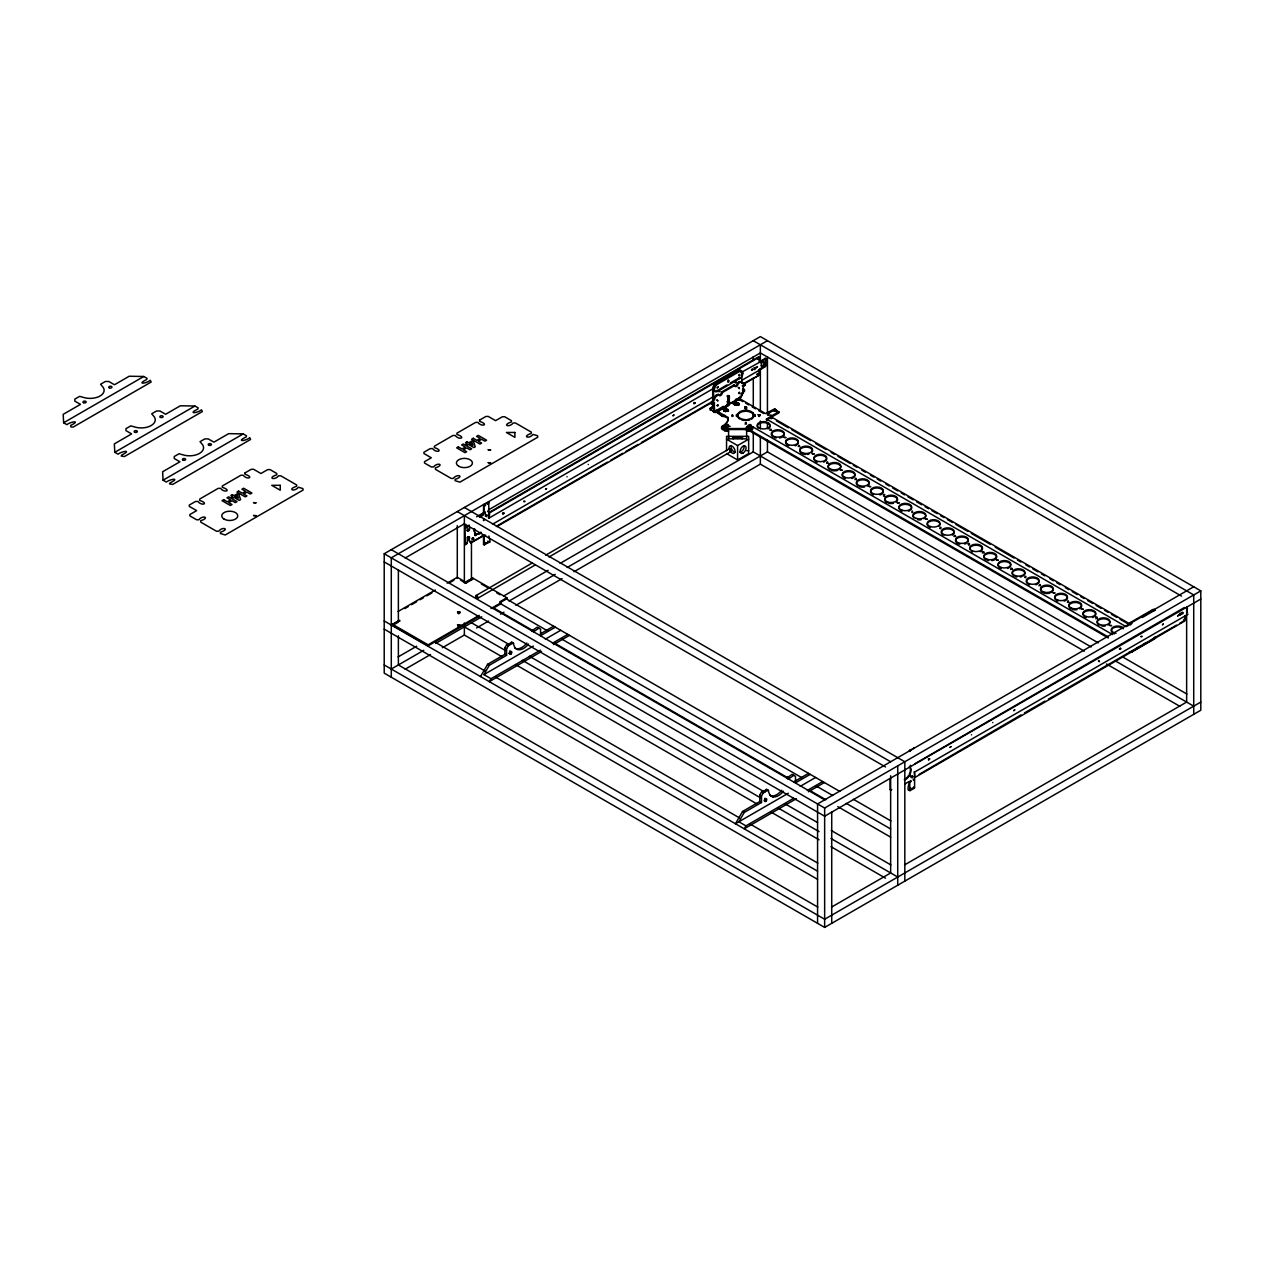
<?xml version="1.0" encoding="UTF-8"?>
<svg xmlns="http://www.w3.org/2000/svg" width="1264" height="1264" viewBox="0 0 1264 1264"><rect width="100%" height="100%" fill="white"/><g stroke="black" fill="none" stroke-linecap="round" stroke-linejoin="round"><path stroke-width="1.5" d="M745.033 410.358L743.643 410.468A8.011 4.629 0 0 0 737.986 413.739L736.264 414.955L737.986 416.14A8.011 4.629 0 0 0 743.643 419.411L746.487 420.027M755.24 415.84L753.455 414.718A8.011 4.629 0 0 0 747.798 411.448L745.065 410.768M736.359 415.73L737.986 414.718A8.011 4.629 0 0 1 743.643 411.448L745.033 411.353L745.57 409.489L747.798 410.468A8.011 4.629 0 0 1 753.455 413.739L753.628 416.362L755.24 416.046M741.857 372.975L741.826 372.011A4.345 2.512 -60 0 0 738.808 370.921L737.955 370.32L715.74 383.15A4.835 2.797 -60 0 0 712.691 388.838L712.691 407.008L710.415 408.319L713.544 407.498L712.122 406.692M746.408 427.248C755.461 429.491 750.216 419.379 746.408 428.227M471.014 541.545L471.014 542.872C470.808 541.624 467.775 541.719 469.639 537.753A1.643 0.948 -60 0 0 468.47 537.089A1.643 0.948 -60 0 0 467.317 539.096L467.206 543.251L465.263 544.658L464.947 527.91L466.795 526.061L467.317 530.264A1.643 0.948 -60 0 0 468.47 530.943A1.643 0.948 -60 0 0 469.639 528.921L469.07 525.002M488.315 517.813L489.121 518.003L489.816 512.046L758.653 356.827L759.222 362.057L765.494 358.075L765.621 365.407L758.653 369.91L759.222 375.139L744.48 383.656M742.126 371.932L766.237 358.613L765.684 366.481L742.126 380.116M744.133 384.92L744.97 385.409L742.426 385.899L743.279 385.725L742.679 393.278A4.345 2.512 -60 0 1 739.645 397.955L717.446 410.784A4.345 2.512 -60 0 1 714.413 409.599L714.381 402.41L712.122 404.369L710.842 403.469L713.639 399.061L713.56 388.933A4.835 2.797 -60 0 1 716.593 383.64M744.559 389.596L743.279 388.696L744.559 390.908L741.826 394.589A4.345 2.512 -60 0 1 738.808 399.266L731.951 403.232M479.261 516.818L482.09 515.175A2.007 1.153 -60 0 0 483.496 512.726L483.591 504.699L488.757 502.329L488.884 518.145L713.07 388.712M479.83 517.15L482.658 515.507A2.007 1.153 -60 0 0 484.065 513.058L483.733 504.494M484.76 513.374C487.051 511.604 483.259 515.143 484.76 512.204M484.191 535.509L484.981 535.257M485.66 535.32L484.76 535.683M488.884 536.015C492.312 548.655 486.703 538.132 488.046 541.987M727.78 381.807C730.56 377.81 727.464 384.999 728.364 380.843M727.922 396.88C731.777 390.655 726.721 413.786 727.922 396.88L727.084 396.39M727.385 395.585C729.597 394.005 729.407 401.352 727.385 402.063M739.092 387.495C739.819 389.912 739.171 387.795 738.144 387.416M755.809 367.287L754.387 369.625L755.698 367.698M910.744 750.547L909.211 750.863L914.03 748.083M909.669 750.073L909.922 751.432M910.554 765.273L909.811 766.821A7.616 4.392 -60 0 1 909.827 774.721L909.132 776.001A7.616 4.392 -60 0 1 904.408 779.935M909.021 781.721A2.007 1.153 -60 0 1 909.211 782.416C904.819 798.753 914.33 784.533 914.599 787.614L914.599 772.099L1188.049 614.225M914.472 788.072L913.572 788.072L914.204 786.982M1179.723 623.294L1184.368 620.608L1184.937 616.026L1184.937 620.924L915.531 777.123L914.409 776.459M1010.647 569.479C1014.439 567.741 1008.53 567.773 1012.369 569.337M769.855 430.345C773.947 428.765 767.517 428.765 771.609 430.345M799.907 446.824C796.083 445.165 802.008 445.07 798.2 446.555M1040.667 585.817C1037.049 584.11 1042.547 584 1038.961 585.817M982.286 552.968L984.024 552.874M717.541 400.119C718.189 402.268 717.952 400.072 716.498 400.024M728.364 380.938L728.238 379.832M910.696 781.041L910.696 781.942L910.744 780.552M1141.297 636.835L1142.182 636.329L1140.728 636.503M1183.452 620.071L1183.594 620.15M466.637 542.92L466.463 544.168M488.757 542.288L487.857 542.303L488.789 542.209M953.972 536.568C958.033 535.13 951.539 535.02 955.71 536.568M472.072 538.559L472.704 537.769M484.886 542.92L484.76 542.193M566.967 476.733L567.125 476.828M751.48 369.657L752.412 369.12L751.559 370.368M971.431 734.779L971.589 734.874M1098.89 661.198C1100.691 661.957 1097.61 661.641 1098.827 660.424M1179.533 613.719C1178.475 617.29 1182.835 612.408 1179.912 613.245M483.369 520.626L484.855 519.488L483.417 519.251M474.711 528.968A7.616 4.392 -60 0 0 475.801 533.74L475.296 535.652L476.528 534.166A7.616 4.392 -60 0 0 481.126 532.776M480.525 676.572L487.604 664.311L504.889 654.325L506.595 655.305L506.595 648.764L508.286 645.809L513.105 643.028L514.006 645.477A14.015 8.09 -60 0 0 528.542 644.04M540.471 650.138L491.017 678.705L483.922 674.613L489.31 665.291L506.595 655.305M504.889 654.325L504.889 647.768L506.595 644.83L512.046 642.333M491.017 678.705L489.31 681.644L541.498 651.513M783.459 791.217A14.015 8.09 -60 0 1 768.923 792.654L768.022 790.205L763.203 792.986L761.513 795.941L761.513 802.482L759.806 801.502L742.537 811.488L735.443 823.749L738.05 822.248M793.697 798.295L745.934 825.866L738.855 821.79L744.227 812.468L761.513 802.482M759.806 801.502L759.806 794.945L761.513 792.007L766.964 789.51M745.934 825.866L744.227 828.821L796.415 798.69M474.616 532.697A7.616 4.392 -60 0 0 475.232 533.424L474.632 534.467L475.912 535.209M775.796 409.583L775.796 410.563L774.263 410.042L774.974 409.109L779.019 412.459M531.717 630.973L537.184 627.165L540.581 629.14L540.581 635.681L555.307 627.181M533.424 631.953L538.875 628.145M810.224 774.358L795.498 782.858L795.498 776.317L792.101 774.342L786.635 778.15L788.341 779.13L793.792 775.322M485.676 514.985C484.08 517.94 488.473 515.001 486.055 514.653M523.912 500.939C524.686 501.966 525.966 500.892 524.023 501.808M588.218 464.473L588.36 464.552M910.586 781.357L910.349 780.504M928.392 758.985L929.245 758.748L928.487 759.854M992.682 722.518L992.84 722.613M723.909 426.963C725.346 431.135 733.373 419.901 723.909 426.963L723.909 427.943L727.479 425.905L728.68 426.6M751.432 426.6L750.231 425.905L746.661 427.959M828.141 463.303C825.155 461.376 829.626 461.344 826.624 463.303M856.471 479.656C853.2 477.729 858.209 477.713 854.938 479.656M1068.902 602.296C1065.631 600.384 1070.64 600.368 1067.369 602.296M712.122 404.369L711.695 402.663L714.492 399.55A4.013 2.307 -60 0 1 717.225 395.537L718.916 394.558A2.402 1.39 -60 0 0 720.622 395.537A2.402 1.39 -60 0 0 722.313 392.598L734.779 385.409A2.402 1.39 -60 0 0 736.485 386.389A2.402 1.39 -60 0 0 738.176 383.434L739.882 382.455A4.013 2.307 -60 0 1 742.616 383.308L745.397 383.197L744.97 384.746M694.094 402.537L693.968 403.69L694.71 402.584M718.616 390.465C719.327 392.44 721.365 390.56 718.758 391.698M753.992 367.682L755.24 367.792L753.992 369.357M910.238 788.12C910.459 788.862 911.549 789.716 910.744 788.072M1181.951 612.345C1180.023 617.132 1179.723 613.956 1182.677 612.408M459.575 626.375L458.721 625.19L457.868 626.375M746.503 424.072L745.76 423.045M1097.089 618.76L1096.694 617.906L1095.841 618.76M484.76 505.695L484.76 504.684M467.317 526.677L465.895 525.856L464.931 528.052M891.72 789.558L890.093 789.652L890.077 778.845M884.563 496.152L884.136 495.251L883.504 496.152M475.991 595.581L532.097 563.08M545.7 555.196L729.312 448.799M726.547 453.571L737.591 459.97L737.591 445.592L748.651 439.177M477.602 598.362A1.596 0.932 59.9 0 0 477.097 595.881A1.596 0.932 59.9 0 0 475.706 596.687A1.596 0.932 59.9 0 0 477.602 598.362L535.399 564.866M549.003 556.982L730.924 451.564M737.591 459.97L748.651 453.571L748.651 436.333L726.547 436.333L726.547 450.727M63.627 422.761L143.78 376.482L147.051 378.378L146.735 379.5C135.738 384.841 146.577 383.592 150.305 380.259L151.143 382.044L73.249 427.027L70.989 427.027L70.594 425.478C81.67 419.948 70.61 421.639 66.881 424.657L63.627 422.761L63.2 414.339L80.469 404.369L74.797 401.099L74.797 399.14L79.616 396.359L83.092 397.307A14.015 8.09 0 0 0 100.014 396.027A14.015 8.09 0 0 0 102.242 386.247L100.583 384.256L105.386 381.475L108.783 381.475L114.471 384.746L129.197 376.245L143.78 376.482M114.771 452.307L194.94 406.028L198.195 407.909L197.879 409.03C186.898 414.371 197.721 413.123 201.466 409.789L202.303 411.59L124.409 456.557L121.186 456.004L121.739 455.008C132.815 449.478 121.755 451.169 118.042 454.187L114.771 452.307L114.36 443.885L131.63 433.9L125.958 430.629L125.958 428.67L130.777 425.889L134.237 426.837A14.015 8.09 0 0 0 151.159 425.557A14.015 8.09 0 0 0 153.386 415.793L151.727 413.786L156.546 411.005L159.943 411.005L165.616 414.276L180.357 405.776L194.94 406.028M163.072 480.178L243.225 433.9L246.496 435.796L246.18 436.917C235.183 442.258 246.022 440.994 249.751 437.676L250.588 439.461L172.694 484.428L169.471 483.875L170.04 482.895C181.115 477.365 170.055 479.056 166.342 482.074L163.072 480.178L162.645 471.756L179.93 461.787L174.242 458.516L174.242 456.541L179.061 453.76L182.537 454.724A14.015 8.09 0 0 0 199.459 453.444A14.015 8.09 0 0 0 201.687 443.664L200.028 441.673L204.831 438.892L208.228 438.892L213.916 442.163L228.642 433.663L243.225 433.9M384.209 553.758L760.359 336.587L1200.8 590.873L1200.8 710.242L824.649 927.413L384.209 673.127L384.209 553.758L824.649 808.044L1200.8 590.873M767.438 340.68L391.287 557.835L391.287 677.22M405.144 558.024L464.362 523.817L885.527 766.979M476.575 516.771L485.123 511.841M488.552 509.866L760.359 352.94L1181.524 596.102M489.121 513.105L489.263 511.715L490.385 512.362L759.222 357.159M716.593 383.735L738.808 370.81L739.645 371.411A4.345 2.512 -60 0 1 742.679 372.596L742.663 374.507A3.697 2.133 -60 0 1 739.645 378.6L717.794 391.224A4.456 2.575 -60 0 1 714.381 389.912L713.544 389.423A4.456 2.575 -60 0 0 716.119 391.161M714.381 389.912A4.835 2.797 -60 0 1 717.446 384.224L739.645 371.411M727.021 384.904L716.941 390.734L717.794 391.224M730.387 382.96L738.808 378.11A3.697 2.133 -60 0 0 739.993 377.351M492.533 524.212L713.07 396.896M714.492 399.55L713.639 399.061A4.013 2.307 -60 0 1 716.372 395.047L718.916 394.558M718.568 395.174A2.402 1.39 -60 0 0 720.417 394.526A2.402 1.39 -60 0 0 721.475 392.109L733.926 384.92L734.779 385.409M733.926 384.92A2.402 1.39 -60 0 0 735.632 385.899A2.402 1.39 -60 0 0 737.323 382.945L739.029 381.965A4.013 2.307 -60 0 1 741.763 382.818L742.616 383.308M496.341 526.266L607.32 462.197M610.733 460.222L622.678 453.318M626.107 451.343L638.051 444.454M641.464 442.479L709.768 403.042M745.618 382.344L759.222 375.139M496.91 526.598L712.043 402.394M710.842 403.469L712.122 403.722M744.133 384.256L745.397 384.509M470.445 542.54L482.658 536.141A2.007 1.153 -60 0 1 484.065 536.963L484.128 544.847L488.425 542.619M471.014 542.872L482.658 536.141M743.279 386.389L744.97 385.409M728.554 405.191L716.593 412.096A4.345 2.512 -60 0 1 713.56 410.911L710.005 409.868L710.415 408.319M743.279 389.344L744.559 390.908M742.426 390.165L744.133 389.833M710.005 408.572L711.269 408.809M486.561 543.046L483.543 544.468L483.496 536.631A2.007 1.153 -60 0 0 482.09 535.825M714.381 408.62L713.544 408.13L713.56 409.109A4.345 2.512 -60 0 0 716.593 410.294L723.435 406.344M726.847 404.369L730.26 402.41M735.379 399.44L739.645 397.955M713.544 410.595L712.722 410.421A4.345 2.512 -60 0 0 715.74 411.606L722.028 415.161A2.402 1.39 0 0 0 724.936 415.382M727.637 421.623A19.624 11.329 0 0 0 728.127 418.495L718.552 412.965L718.552 411.985A2.007 1.153 0 0 1 718.552 410.358L721.649 408.572L725.615 410.863A1.643 0.948 0 0 0 727.938 410.863A1.643 0.948 0 0 0 727.938 409.52L723.972 407.229L727.938 410.5A1.643 0.948 0 0 1 728.364 411.416M723.972 407.229L732.409 402.363L735.806 404.322A1.77 1.027 0 0 0 738.697 404.654A1.77 1.027 0 0 0 738.129 402.979L734.732 401.02L738.129 403.959A1.77 1.027 0 0 1 739.203 405.049M734.732 401.02L737.813 399.234A2.007 1.153 0 0 1 740.657 399.234L765.542 413.581L774.326 409.03M723.972 408.209L729.028 405.286M734.732 401.999L737.813 399.234M398.065 611.492L435.29 590.004M447.14 583.162L457.284 577.3L465.784 582.198L472.862 578.122L506.848 597.746L506.848 598.725L499.77 602.817L501.192 603.623L499.77 601.822L506.848 597.746M404.828 608.569L408.209 606.609M411.606 604.666L416.678 601.727M420.059 599.768L423.44 597.825M426.821 595.865L431.909 592.942M450.521 582.183L453.902 580.239M391.287 625.048L398.381 620.956M464.362 582.862L471.456 578.77M479.103 616.39L428.117 645.825L392.709 625.38L392.709 624.4L399.787 620.308L399.787 621.288M392.709 625.38L398.381 622.109L398.381 569.701M460.681 580.239L465.784 583.194L472.862 579.102L472.862 578.122M768.038 413.612L772.604 410.974M718.552 411.985L728.127 417.515A19.624 11.329 0 0 1 722.408 426.094A3.002 1.738 0 0 0 722.408 428.559A3.002 1.738 0 0 0 726.642 428.559L745.144 428.543A3.002 1.738 0 0 0 749.394 428.543L752.554 426.711L1112.525 634.544M1130.316 624.211L771.277 416.915L766.458 420.027L766.458 419.048L779.019 411.479M1108.275 637.972L748.873 430.471L753.123 427.042M766.458 420.027L778.893 412.838M748.241 430.392L753.123 428.022M398.065 656.948L416.678 646.204M503.688 595.976L548.134 570.317M560.094 563.396L753.281 451.88L1091.148 646.947M392.709 624.4L428.117 644.83L479.103 615.394M491.001 608.537L501.192 602.644M492.691 608.537L501.192 603.623M391.287 669.035L423.756 650.296M435.606 643.455L481.71 616.832M509.06 601.048L555.212 574.393M567.188 567.489L767.438 451.88L1098.226 642.855M405.144 669.225L430.518 654.562M442.368 647.721L464.362 635.034L501.887 656.68M476.575 627.971L488.552 621.066M500.512 614.162L503.925 612.187M515.902 605.282L562.053 578.628M574.014 571.723L760.359 464.141L1084.338 651.181M540.518 633.77L553.6 626.201M483.922 674.613L533.392 646.046M545.337 639.157L560.695 630.294M552.415 643.25L567.773 634.386M553.458 644.608L569.464 635.365M793.792 781.879L808.518 773.378M738.855 821.79L788.309 793.223M800.254 786.334L815.612 777.471M807.333 790.427L822.69 781.563M808.375 791.785L824.381 782.542M1127.614 626.186A4.835 2.797 -60 0 1 1130.285 622.567L1152.484 609.754A4.345 2.512 -60 0 1 1155.043 609.848M1193.722 586.78L817.571 803.951L817.571 923.32M1142.229 617.543L1154.19 610.638A4.345 2.512 -60 0 1 1154.617 610.417M914.599 763.93L1184.368 607.526M1200.8 599.041L824.649 816.212L384.209 561.927M1021.075 714.871L919.197 774.358M1024.488 712.912L1044.98 701.078M1048.393 699.103L1145.721 642.918M1149.134 640.943L1176.452 625.174M1136.289 648.448L1139.686 646.489M1143.083 644.514L1148.186 641.575M914.267 776.554L914.472 776.744M1131.185 652.366L1154.19 639.094A4.345 2.512 -60 0 0 1156.465 636.598M905.04 783.854L908.374 781.926A2.007 1.153 -60 0 1 909.78 782.748L909.843 790.632L914.141 788.404M831.428 907.157L890.646 872.966L890.646 775.764M904.566 864.924L1186.643 702.073L1186.643 606.831M1200.8 702.073L824.649 919.244L384.209 664.959M732.946 416.456L732.425 415.335M727.306 425.004L727.306 425.984M759.617 416.456L759.095 415.335L758.574 416.456M474.853 535.32L475.959 533.835A7.616 4.392 -60 0 0 480.92 532.128M914.141 748.146L913.572 747.814M912.687 512.584C911.692 510.514 912.971 510.308 912.008 512.568M726.879 430.424L725.852 430.408M459.022 613.672C462.15 612.124 455.324 612.076 458.405 613.672M884.152 495.267C886.617 494.129 881.387 494.161 883.915 495.267M745.397 383.197L741.763 382.818L741.857 375.455M469.592 541.64L469.07 537.437A1.643 0.948 -60 0 0 467.095 537.627M753.644 414.545L755.256 414.955L753.628 415.366L753.455 417.12A8.011 4.629 0 0 1 751.385 419.19M736.359 416.156L737.986 417.12A8.011 4.629 0 0 0 740.056 419.19M726.437 426.331L730.15 426.331M722.408 426.094L722.408 427.09A3.002 1.738 0 0 0 722.408 429.539A3.002 1.738 0 0 0 726.642 429.539L745.144 429.523A3.002 1.738 0 0 0 749.394 429.523L749.394 428.543M728.585 431.071L724.588 431.071L724.588 428.986M746.613 431.071L750.579 431.071M728.554 436.333L728.554 438.829L746.645 438.861L746.613 430.708M746.771 450.727L748.651 450.727M732.425 415.556C731.461 413.628 733.815 415.113 731.903 416.456M745.76 423.266C744.148 421.386 748.13 422.729 745.017 424.072M904.408 779.414A7.616 4.392 -60 0 0 908.532 775.654L910.412 775.922L909.243 774.405A7.616 4.392 -60 0 0 909.353 766.6L909.811 766.821M753.281 340.68L1193.722 594.965L1193.722 714.334M761.623 361.615A1.643 0.948 -60 0 1 763.361 361.773L763.93 364.775A1.643 0.948 -60 0 1 762.761 366.781A1.643 0.948 -60 0 1 761.607 366.118L761.039 365.786M761.039 363.116L761.607 366.118M763.361 361.773L763.93 364.775M1186.754 608.9L1187.323 611.902A1.643 0.948 -60 0 0 1187.481 612.487M741.02 371.821L742.711 372.896M1153.337 610.149L1154.19 610.638M1152.484 609.754L1153.337 610.243A4.345 2.512 -60 0 1 1155.312 609.927M741.02 372.485L742.711 373.559M738.808 378.11L739.645 378.6M739.029 381.965L739.882 382.455M742.426 385.236L743.279 385.725M737.323 382.945L738.176 383.434M742.711 392.93L741.826 392.788A4.345 2.512 -60 0 1 741.352 394.431M741.02 393.752L741.857 394.242M715.74 383.15L717.446 384.224M1130.285 622.567L1131.975 623.452A4.835 2.797 -60 0 0 1131.564 623.768M738.745 399.298L742.79 401.636M745.602 403.074L748.888 404.97M752.191 406.882L755.493 408.778M758.779 410.689L763.725 413.549M776.396 420.865L788.373 427.769M791.785 429.744L810.603 440.599M815.722 443.553L825.992 449.478M831.112 452.449L834.54 454.424M837.953 456.399L849.929 463.303M853.342 465.278L856.755 467.253M861.89 470.208L865.303 472.183M870.438 475.153L873.851 477.128M877.279 479.103L880.692 481.078M885.827 484.033L889.24 486.008M892.668 487.983L897.788 490.938M901.216 492.913L904.629 494.888M908.058 496.863L913.177 499.833M916.605 501.808L921.725 504.763M925.153 506.738L928.566 508.713M931.995 510.688L937.114 513.642M940.542 515.617L943.955 517.592M947.384 519.567L952.503 522.538M955.932 524.497L967.892 531.417M971.321 533.392L990.123 544.247M995.258 547.201L1014.06 558.072M1017.473 560.047L1020.901 562.022M1026.02 564.976L1029.449 566.951M1032.862 568.926L1037.997 571.881M1041.41 573.856L1044.838 575.831M1049.957 578.801L1053.386 580.776M1056.799 582.751L1060.227 584.726M1065.347 587.681L1068.775 589.656M1072.188 591.631L1077.323 594.586M1080.736 596.561L1084.164 598.536M1087.577 600.511L1092.712 603.481M1096.125 605.456L1101.26 608.411M1104.673 610.386L1108.101 612.361M1111.514 614.336L1116.649 617.29M1120.062 619.265L1128.61 624.211M1153.274 638.636L1154.19 639.094M728.317 395.679L729.17 396.169M721.475 392.109L722.313 392.598M766.458 419.048L1126.066 626.66M712.691 388.838L713.544 389.328M728.317 400.909L729.17 401.399M732.409 403.342L735.806 405.302L735.806 404.322M716.372 395.047L717.225 395.537M727.084 401.62L727.922 402.11M713.828 403.39L711.269 403.232M710.842 402.157L711.695 402.663M712.122 407.34L712.975 407.83M716.593 410.294L717.446 410.784M714.381 409.283L713.544 401.92M748.873 429.491L1108.275 636.993M710.415 407.672L711.269 408.161M1131.138 651.418L1132.038 651.876A4.345 2.512 -60 0 1 1129.431 651.813A4.345 2.512 -60 0 0 1130.695 651.639M724.936 416.362A2.402 1.39 0 0 1 722.028 416.14L715.803 411.574M1122.1 656.632L1186.896 694.047M1115.022 660.724L1193.722 706.165M1106.49 663.979L1179.818 706.307M488.884 502.63L488.299 502.171M464.362 507.464L904.819 761.765L904.819 881.134M914.267 771.64L914.82 776.87M457.284 511.557L890.646 761.765M475.232 533.424L476.528 534.166M483.496 544.294L484.523 544.879M909.211 790.079L910.238 790.664M464.931 544.073L465.784 544.563M890.093 789.652L890.93 790.016M481.363 584L488.157 587.934M496.657 592.832L500.054 594.791M505.553 598.457L839.754 791.406M853.39 799.29L890.915 820.936M500.181 603.528L547.928 631.099M561.564 638.968L801.976 777.787M815.628 785.655L832.676 795.498M846.311 803.383L890.646 828.963M532.365 629.946L534.056 630.926M787.282 777.123L788.989 778.103M493.355 607.779L532.571 630.42M554.738 643.218L788.341 778.087M808.802 789.889L825.85 799.733M837.795 806.622L890.646 837.147M391.287 549.666L824.649 799.859M511.399 642.049L513.737 643.313M766.316 789.226L768.654 790.49M471.456 622.757L508.965 644.419M529.426 656.237L764.736 792.086M769.839 795.04L773.252 797.015M785.197 803.904L817.587 822.595M831.238 830.48L890.915 864.939M506.595 644.83L508.286 645.809M761.513 792.007L763.203 792.986M504.889 647.768L506.595 648.764M759.806 794.945L761.513 795.941M461.534 625.222L505.3 650.47M522.348 660.314L761.054 798.137M778.118 807.98L819.04 831.617M830.969 838.506L897.724 877.042M515.522 664.564L757.657 804.346M771.293 812.231L819.04 839.786M830.969 846.675L885.527 878.18M487.604 664.311L489.31 665.291M742.537 811.488L744.227 812.468M434.184 641.638L485.329 671.168M495.567 677.077L739.393 817.855M749.631 823.765L817.84 863.138M384.209 620.956L817.571 871.165M384.209 629.14L817.571 879.333M817.84 907.125L398.381 664.959L398.381 635.792M726.547 439.177L737.591 445.592M908.532 775.654L909.685 776.333M472.072 539.412L473.352 537.816M777.992 412.506L776.823 412.791M746.455 409.789L746.471 411.353M897.724 765.842L897.724 885.227M831.728 812.12L831.728 923.32M824.649 808.044L824.649 927.413M774.974 409.109L774.974 410.089M774.864 410.042L774.642 409.015L774.405 410.01M771.277 416.915L771.277 417.894M767.438 356.622L767.438 412.996M767.438 422.713L767.438 428.543M767.438 440.204L767.438 451.88M760.359 344.756L760.359 360.714M760.359 368.488L760.359 411.258M760.359 420.975L760.359 428.749M760.359 436.522L760.359 464.141M754.545 414.545L754.545 416.362M753.281 356.622L753.281 360.509M753.281 378.015L753.281 407.166M753.281 412.996L753.281 416.883M753.281 432.43L753.281 451.88M752.554 426.711L752.554 427.69M751.306 425.731L751.306 426.711M750.058 425.004L750.058 425.984M746.487 420.485L747.798 419.411A8.011 4.629 0 0 0 753.455 416.14M746.661 426.963L746.471 428.101M745.144 428.543L745.144 429.523M745.049 419.506L745.049 420.485M744.559 382.708L744.559 384.019M742 438.829L742.6 437.439L732.599 437.439L733.199 438.829M741.857 372.311L741.857 373.623M740.657 399.234L740.657 400.214M738.129 402.979L738.129 403.959M737.797 414.545L737.813 416.362M736.975 414.545L736.975 416.362M728.585 430.708L728.585 438.829M728.554 425.731L728.554 426.711M728.127 417.515L728.127 418.495M727.938 409.52L727.938 410.5M726.642 428.559L726.642 429.539M725.615 410.863L725.615 411.843M722.028 415.161L722.028 416.14M721.649 408.572L721.649 409.552M718.552 410.358L718.552 411.337A2.007 1.153 0 0 0 718.552 412.965M710.842 409.062L710.842 410.358M471.456 541.118L471.456 580.002M465.784 582.198L465.784 583.194M464.362 515.649L464.362 582.135M464.362 622.962L464.362 635.034M457.284 525.571L457.284 578.28M428.117 644.83L428.117 645.825M729.012 449.21A1.596 0.932 59.9 0 1 730.402 449.083A1.596 0.932 59.9 0 1 731.208 451.153A1.596 0.932 59.9 0 1 729.818 451.28M1116.049 633.248A6.415 3.697 0 0 1 1112.62 627.434A6.415 3.697 0 0 1 1123.254 627.829M738.239 400.04A2.007 1.153 0 0 1 740.23 400.04M727.29 422.397A19.624 11.329 0 0 1 724.983 425.241M913.019 516.186A6.415 3.697 0 0 1 921.883 512.773A6.415 3.697 0 0 1 923.968 518.809M921.093 519.773A6.415 3.697 0 0 1 917.775 519.773M913.888 518.035A6.415 3.697 0 0 1 913.24 517.15M773.284 437.044A6.415 3.697 0 0 1 774.137 431.403A6.415 3.697 0 0 1 783.617 432.857A6.415 3.697 0 0 1 779.477 438.008M776.159 438.008A6.415 3.697 0 0 1 774.611 437.628M899.715 509.866A6.415 3.697 0 0 1 905.277 504.32A6.415 3.697 0 0 1 910.823 509.866M909.811 510.624A6.415 3.697 0 0 1 908.484 511.225M902.069 511.225A6.415 3.697 0 0 1 900.742 510.624M799.843 451.485A6.415 3.697 0 0 1 807.412 447.156A6.415 3.697 0 0 1 811.456 452.844M808.944 454.108A6.415 3.697 0 0 1 807.364 454.408M805.689 454.471A6.415 3.697 0 0 1 802.561 453.855M801.297 453.207A6.415 3.697 0 0 1 800.381 452.401M798.169 443.569A6.415 3.697 0 0 1 797.521 444.454M796.51 445.212A6.415 3.697 0 0 1 795.182 445.813M788.768 445.813A6.415 3.697 0 0 1 788.768 439.398A6.415 3.697 0 0 1 798.39 442.605M943.228 535.162A6.415 3.697 0 0 1 943.228 529.932A6.415 3.697 0 0 1 952.298 529.932A6.415 3.697 0 0 1 952.298 535.162M928.045 526.219A6.415 3.697 0 0 1 933.59 520.673A6.415 3.697 0 0 1 939.152 526.219M930.399 527.578A6.415 3.697 0 0 1 929.072 526.977M969.788 549.603A6.415 3.697 0 0 1 976.535 545.211A6.415 3.697 0 0 1 982.144 550.109M981.385 550.978A6.415 3.697 0 0 1 980.279 551.689M972.49 551.957A6.415 3.697 0 0 1 971.242 551.325M749.726 419.932A8.011 4.629 0 0 1 747.798 420.391M743.643 420.391A8.011 4.629 0 0 1 741.715 419.932M758.1 428.101A6.415 3.697 0 0 1 759.98 423.219A6.415 3.697 0 0 1 768.559 423.867A6.415 3.697 0 0 1 768.18 428.875M1027.19 583.447A6.415 3.697 0 0 1 1032.735 577.901A6.415 3.697 0 0 1 1038.281 583.447M1037.27 584.221A6.415 3.697 0 0 1 1035.943 584.805M1029.528 584.805A6.415 3.697 0 0 1 1028.201 584.221M1012.385 574.377A6.415 3.697 0 0 1 1020.222 569.859A6.415 3.697 0 0 1 1023.097 576.036M1021.77 576.637A6.415 3.697 0 0 1 1020.222 577M1016.904 577A6.415 3.697 0 0 1 1015.371 576.637M1014.044 576.036A6.415 3.697 0 0 1 1013.017 575.278M1010.6 566.209A6.415 3.697 0 0 1 1009.952 567.094M1008.941 567.868A6.415 3.697 0 0 1 1007.613 568.452M1001.199 568.452A6.415 3.697 0 0 1 1001.199 562.053A6.415 3.697 0 0 1 1010.821 565.245M985.715 559.683A6.415 3.697 0 0 1 986.568 554.043A6.415 3.697 0 0 1 996.048 555.512A6.415 3.697 0 0 1 991.908 560.647M988.59 560.647A6.415 3.697 0 0 1 987.042 560.284M955.631 541.419A6.415 3.697 0 0 1 962.394 537.026A6.415 3.697 0 0 1 967.971 541.94M966.107 543.52A6.415 3.697 0 0 1 964.701 544.057M959.803 544.215A6.415 3.697 0 0 1 956.153 542.335M887.17 502.756A6.415 3.697 0 0 1 886.048 497.558A6.415 3.697 0 0 1 895.054 496.926A6.415 3.697 0 0 1 896.16 502.108M893.522 503.262A6.415 3.697 0 0 1 888.608 503.246M871.244 493.339A6.415 3.697 0 0 1 877.279 487.967A6.415 3.697 0 0 1 882.335 493.671M881.245 494.414A6.415 3.697 0 0 1 879.87 494.951M873.471 494.761A6.415 3.697 0 0 1 872.192 494.145M868.984 484.444A6.415 3.697 0 0 1 867.325 486.103M864.45 487.067A6.415 3.697 0 0 1 859.583 486.687M858.256 486.103A6.415 3.697 0 0 1 857.229 485.329M856.597 484.444A6.415 3.697 0 0 1 861.953 479.814A6.415 3.697 0 0 1 869.19 483.48M843.072 477.16A6.415 3.697 0 0 1 845.426 472.104A6.415 3.697 0 0 1 854.18 473.463A6.415 3.697 0 0 1 851.825 478.519M845.426 478.519A6.415 3.697 0 0 1 844.099 477.918M829.927 469.75A6.415 3.697 0 0 1 832.802 463.556A6.415 3.697 0 0 1 840.655 468.091M840.007 468.976A6.415 3.697 0 0 1 838.996 469.75M837.669 470.334A6.415 3.697 0 0 1 831.254 470.334M814.79 460.854A6.415 3.697 0 0 1 820.225 455.261A6.415 3.697 0 0 1 825.898 460.76M824.886 461.534A6.415 3.697 0 0 1 823.575 462.134M817.16 462.182A6.415 3.697 0 0 1 815.833 461.613M1114.5 633.864A6.415 3.697 0 0 1 1113.173 633.28M1112.162 632.506A6.415 3.697 0 0 1 1114.5 627.45A6.415 3.697 0 0 1 1123.254 628.808M1097.357 623.436A6.415 3.697 0 0 1 1103.535 618.791A6.415 3.697 0 0 1 1109.729 623.436M1109.097 624.337A6.415 3.697 0 0 1 1108.07 625.095M1105.194 626.059A6.415 3.697 0 0 1 1101.876 626.059M1099.016 625.095A6.415 3.697 0 0 1 1097.989 624.337M1083.833 616.153A6.415 3.697 0 0 1 1089.378 610.607A6.415 3.697 0 0 1 1094.924 616.153M1093.913 616.927A6.415 3.697 0 0 1 1092.586 617.511M1086.171 617.511A6.415 3.697 0 0 1 1084.844 616.927M1069.028 607.083A6.415 3.697 0 0 1 1076.881 602.565A6.415 3.697 0 0 1 1079.756 608.742M1076.881 609.706A6.415 3.697 0 0 1 1072.014 609.343M1070.687 608.742A6.415 3.697 0 0 1 1069.676 607.984M1055.503 599.8A6.415 3.697 0 0 1 1057.857 594.744A6.415 3.697 0 0 1 1066.611 596.102A6.415 3.697 0 0 1 1064.256 601.158M1057.857 601.158A6.415 3.697 0 0 1 1056.53 600.574M1042.358 592.389A6.415 3.697 0 0 1 1045.233 586.212A6.415 3.697 0 0 1 1053.086 590.73M1052.438 591.631A6.415 3.697 0 0 1 1051.427 592.389M1050.1 592.99A6.415 3.697 0 0 1 1043.685 592.99M729.328 449.273A4.203 2.417 60.1 0 1 732.235 446.239A4.203 2.417 60.1 0 1 734.7 452.717A4.203 2.417 60.1 0 1 729.707 450.268M735.174 452.275A4.203 2.417 60.1 0 1 731.951 449.621A4.203 2.417 60.1 0 1 731.335 445.513M743.943 445.75A4.203 2.417 -60.1 0 1 743.058 449.937A4.203 2.417 -60.1 0 1 739.772 452.275M781.752 790.237A14.015 8.09 -60 0 1 769.792 795.325M765.004 798.169A1.596 0.932 -60 0 1 764.214 800.223M526.835 643.06A14.015 8.09 -60 0 1 514.875 648.148M509.977 650.739A1.596 0.932 -60 0 1 508.697 653.393M1155.312 636.629A4.345 2.512 -60 0 1 1153.337 638.604M1129.242 625.001A4.835 2.797 -60 0 1 1131.138 622.962M1130.427 625.001A4.835 2.797 -60 0 1 1130.79 624.558M741.699 374.539A3.697 2.133 -60 0 1 741.304 375.566M718.3 394.921A2.402 1.39 -60 0 1 718.063 394.068M737.955 370.32A4.345 2.512 -60 0 1 740.878 371.095M740.246 396.28A4.345 2.512 -60 0 1 739.93 396.801M739.203 397.749A4.345 2.512 -60 0 1 738.808 398.16M724.319 411.416A1.801 1.043 0 0 1 724.319 409.947A1.801 1.043 0 0 1 726.863 409.947A1.801 1.043 0 0 1 726.863 411.416M735.095 405.207A1.801 1.043 0 0 1 735.095 403.737A1.801 1.043 0 0 1 737.655 403.737A1.801 1.043 0 0 1 737.655 405.207M723.845 411.385A1.801 1.043 0 0 1 727.337 411.385M734.637 405.191A1.801 1.043 0 0 1 738.113 405.191M1187.323 609.216A1.643 0.948 -60 0 1 1187.481 608.458M761.607 363.432A1.643 0.948 -60 0 1 762.761 361.425A1.643 0.948 -60 0 1 763.93 362.089M469.07 528.605A1.643 0.948 -60 0 1 467.095 530.69M763.361 364.443A1.643 0.948 -60 0 1 761.623 366.623M474.158 531.544A7.616 4.392 -60 0 1 474.095 529M812.341 453.823L814.095 453.95L812.341 453.823M244.979 472.91L244.963 474.221C254.901 477.444 246.986 480.241 243.209 475.232L240.918 475.248L222.259 486.024L222.306 487.304C232.244 490.527 224.328 493.323 220.552 488.315L218.23 488.346L199.744 499.027L199.649 500.386C209.587 503.609 201.671 506.406 197.879 501.397L195.43 501.508L189.284 505.063L189.284 506.374L196.647 510.624L189.837 514.559L189.837 515.854L196.615 519.773L198.875 519.773C202.667 514.764 210.582 517.561 200.628 520.784L200.818 522.19L216.555 531.275L218.704 531.212C222.401 526.266 230.475 528.952 220.457 532.223L220.41 533.503L225.245 534.988L303.139 490.021L302.854 488.552L298.351 487.256C294.717 492.154 286.517 489.579 296.598 486.245L296.677 484.981L280.813 475.817L278.522 475.817C274.746 480.826 266.83 478.013 276.769 474.79L276.784 473.494L270.006 469.576L267.605 469.655L260.937 473.51L253.574 469.26L251.173 469.323L244.979 472.91M479.641 420.075L479.625 421.386C489.563 424.609 481.647 427.406 477.871 422.397L475.58 422.413L456.904 433.189L456.968 434.468C466.858 437.66 458.974 440.504 455.214 435.48L452.891 435.511L434.405 446.192L434.31 447.551C444.249 450.774 436.333 453.571 432.541 448.562L430.092 448.673L423.93 452.228L423.93 453.539L431.308 457.789L424.499 461.708L424.499 463.019L431.277 466.922L433.536 466.922C437.36 462.055 445.165 464.52 435.29 467.949L435.48 469.355L451.216 478.44L453.365 478.377C457.062 473.415 465.136 476.117 455.119 479.388L455.072 480.668L459.906 482.153L537.8 437.186L537.516 435.717L533.013 434.421C529.316 439.272 521.305 436.838 531.259 433.41L531.338 432.146L515.475 422.982L513.184 422.966C509.408 427.975 501.492 425.178 511.43 421.955L511.446 420.659L504.668 416.741L502.266 416.82L495.599 420.659L488.236 416.409L485.834 416.488L479.641 420.075M1053.102 592.8L1054.84 592.958L1053.102 592.8M725.552 427.295L727.211 427.453L725.552 427.295M869 486.514L870.738 486.672L869.063 486.387M939.816 528.384C941.601 530.153 941.174 525.018 939.879 528.241M717.178 387.843L718.3 386.926L717.178 387.843M747.94 427.295L749.599 427.453L747.94 427.295M472.562 539.128C473.747 541.687 474.474 535.683 472.562 539.128M484.776 505.695L485.597 505.094L484.776 505.695M485.913 516.028C487.082 518.572 487.809 512.568 485.913 516.028M487.604 504.067L488.425 503.467L487.604 504.067M487.604 511.588L488.425 510.988L487.651 511.43M484.776 543.22L485.597 542.604L484.823 543.062M502.535 513.547L503.388 512.789L502.535 513.547M503.104 513.863L504.036 513.184L503.104 513.863M545.59 489.342L546.522 488.662L545.59 489.342M673.048 415.745L673.902 414.987L673.048 415.745M694.299 403.485L695.153 402.726L694.299 403.485M717.178 405.523C718.126 407.687 718.884 402.584 717.178 405.523M735.032 382.407C736.011 384.54 736.659 379.563 735.032 382.407M738.713 375.361C739.709 377.509 740.293 372.485 738.713 375.361M738.713 393.088C739.645 395.253 740.404 390.165 738.713 393.088M751.985 370.162L752.886 369.372L751.985 370.162M756.378 367.619L757.468 366.829L756.378 367.619M757.594 359.245L758.447 358.502L757.594 359.245M757.025 374.302L757.879 373.544L757.025 374.302M757.594 374.618L758.526 373.939L757.594 374.618M911.06 776.886C912.197 779.43 913.003 773.473 911.06 776.886M911.613 777.218C912.798 779.762 913.524 773.758 911.613 777.218M913.319 779.841L914.141 779.24L913.319 779.841M928.819 759.648L929.672 758.89L928.819 759.648M950.07 747.387L950.923 746.629L950.07 747.387M1013.791 710.589L1014.723 709.91L1013.791 710.589M1119.446 648.938L1120.378 648.258L1119.446 648.938M1120.015 649.269L1120.947 648.59L1120.062 649.096M1162.501 624.732L1163.354 623.989L1162.501 624.732M1177.7 615.947L1178.68 615.236L1177.7 615.947M1182.093 613.403C1183.041 615.426 1183.594 610.702 1182.093 613.403M925.659 519.188L927.397 519.283L925.659 519.188M253.558 515.522L255.928 515.712L253.558 515.522M488.22 462.687L490.59 462.877L488.22 462.687M457.568 624.716L459.922 624.906L457.568 624.716M737.023 438.276L738.192 438.371L737.086 438.197M744.749 407.103L746.803 407.261L744.859 406.961M744.749 408.082L746.803 408.24L744.859 407.94M751.274 429.507L752.538 429.602L751.274 429.507M758.1 414.797L760.138 414.955L758.1 414.797M767.469 413.739L768.733 413.834L767.469 413.739M767.469 414.718L768.733 414.813L767.469 414.718M770.297 415.366L771.561 415.461L770.297 415.366M770.534 418.384L771.798 418.479L770.534 418.384M773.979 409.978L775.243 410.073L773.979 409.978M773.979 410.958L775.243 411.053L773.979 410.958M776.823 411.606L778.071 411.701L776.823 411.606M784.043 437.407L785.781 437.534L784.043 437.407M840.686 470.113L842.424 470.24L840.781 469.987M897.345 502.819L899.067 502.946L897.345 502.819M968.145 543.694C968.982 547.96 970.705 541.972 968.145 543.694M1024.804 577.379C1026.415 578.896 1026.21 574.235 1024.883 577.253M1081.447 609.106L1083.185 609.232L1081.447 609.106M1095.604 617.29L1097.342 617.417L1095.604 617.29M1109.776 625.459L1111.498 625.585L1109.776 625.459M253.558 502.645L255.928 502.835L253.558 502.645M488.22 449.81L490.59 450L488.22 449.81M457.568 611.839L459.922 612.029L457.568 611.839M982.318 551.862L984.04 552.02L982.412 551.736M996.49 560.015L998.212 560.205L996.49 560.015M223.681 499.707L222.006 500.686L230.348 505.505L232.039 504.541L228.752 502.645L232.055 500.734L235.341 502.63L237.032 501.65L228.673 496.831L226.999 497.811L230.648 499.912L227.346 501.824L223.681 499.707M232.386 494.682L230.838 495.583L232.529 496.562L231.486 497.147L232.892 497.969L237.395 495.362L238.327 498.127L236.463 497.052L234.914 497.937L239.228 500.433L240.571 499.659L238.896 494.493L237.49 493.687L234.077 495.662L232.386 494.682M238.612 491.096L236.921 492.075L245.279 496.894L246.97 495.93L243.668 494.019L246.986 492.123L250.272 494.019L251.963 493.039L243.604 488.22L241.914 489.2L245.564 491.301L242.261 493.213L238.612 491.096M458.342 446.871L456.667 447.851L465.01 452.67L466.7 451.706L463.414 449.794L466.716 447.898L470.003 449.794L471.693 448.815L463.335 443.996L461.66 444.96L465.31 447.077L462.008 448.989L458.342 446.871M467.048 441.847L465.5 442.748L467.174 443.711L466.147 444.312L467.554 445.133L472.057 442.526L472.989 445.276L471.124 444.201L469.576 445.102L473.889 447.582L475.232 446.808L473.558 441.657L472.151 440.852L468.739 442.827L467.048 441.847M473.273 438.26L471.583 439.24L479.941 444.059L481.616 443.079L478.329 441.183L481.647 439.272L484.934 441.183L486.608 440.204L478.266 435.385L476.575 436.349L480.225 438.466L476.923 440.378L473.273 438.26M514.906 432.462L506.406 432.462L514.906 437.376L514.906 432.462M280.245 485.313L271.744 485.313L280.245 490.211L280.245 485.313M458.737 466.274A8.011 4.629 0 0 0 472.151 464.188A8.011 4.629 0 0 0 462.34 458.532A8.011 4.629 0 0 0 458.737 466.274M209.002 445.339A1.596 0.932 0 0 0 211.404 444.533A1.596 0.932 0 0 0 209.002 443.727A1.596 0.932 0 0 0 209.002 445.339M183.233 460.222A1.596 0.932 0 0 0 185.634 459.417A1.596 0.932 0 0 0 183.233 458.611A1.596 0.932 0 0 0 183.233 460.222M134.6 432.193A1.596 0.932 0 0 0 137.286 431.767A1.596 0.932 0 0 0 135.327 430.645A1.596 0.932 0 0 0 134.6 432.193M160.386 417.31A1.596 0.932 0 0 0 163.056 416.899A1.596 0.932 0 0 0 161.097 415.761A1.596 0.932 0 0 0 160.386 417.31M109.225 387.779A1.596 0.932 0 0 0 111.911 387.353A1.596 0.932 0 0 0 109.952 386.231A1.596 0.932 0 0 0 109.225 387.779M83.456 402.647A1.596 0.932 0 0 0 86.126 402.236A1.596 0.932 0 0 0 84.167 401.115A1.596 0.932 0 0 0 83.456 402.647M224.076 519.109A8.011 4.629 0 0 0 237.49 517.039A8.011 4.629 0 0 0 227.678 511.367A8.011 4.629 0 0 0 224.076 519.109M916.226 518.414A6.415 3.697 0 0 0 925.848 515.206A6.415 3.697 0 0 0 916.226 511.999A6.415 3.697 0 0 0 916.226 518.414M774.611 436.649A6.415 3.697 0 0 0 784.217 433.441A6.415 3.697 0 0 0 774.611 430.234A6.415 3.697 0 0 0 774.611 436.649M902.069 510.245A6.415 3.697 0 0 0 911.676 507.038A6.415 3.697 0 0 0 902.069 503.83A6.415 3.697 0 0 0 902.069 510.245M802.561 452.86A6.415 3.697 0 0 0 812.531 450.063A6.415 3.697 0 0 0 803.319 446.476A6.415 3.697 0 0 0 802.561 452.86M787.44 444.233A6.415 3.697 0 0 0 798.169 442.574A6.415 3.697 0 0 0 790.316 438.055A6.415 3.697 0 0 0 787.44 444.233M944.556 534.767A6.415 3.697 0 0 0 954.162 531.559A6.415 3.697 0 0 0 944.556 528.352A6.415 3.697 0 0 0 944.556 534.767M930.399 526.598A6.415 3.697 0 0 0 940.005 523.391A6.415 3.697 0 0 0 930.399 520.183A6.415 3.697 0 0 0 930.399 526.598M972.49 550.978A6.415 3.697 0 0 0 982.476 548.181A6.415 3.697 0 0 0 973.28 544.594A6.415 3.697 0 0 0 972.49 550.978M760.454 428.48A6.415 3.697 0 0 0 770.06 425.273A6.415 3.697 0 0 0 760.454 422.065A6.415 3.697 0 0 0 760.454 428.48M1029.528 583.826A6.415 3.697 0 0 0 1039.134 580.618A6.415 3.697 0 0 0 1029.528 577.411A6.415 3.697 0 0 0 1029.528 583.826M1015.371 575.657A6.415 3.697 0 0 0 1024.978 572.45A6.415 3.697 0 0 0 1015.371 569.242A6.415 3.697 0 0 0 1015.371 575.657M1001.199 567.473A6.415 3.697 0 0 0 1010.821 564.265A6.415 3.697 0 0 0 1001.199 561.058A6.415 3.697 0 0 0 1001.199 567.473M987.042 559.304A6.415 3.697 0 0 0 996.648 556.097A6.415 3.697 0 0 0 987.042 552.889A6.415 3.697 0 0 0 987.042 559.304M958.317 542.793A6.415 3.697 0 0 0 968.319 540.012A6.415 3.697 0 0 0 959.139 536.41A6.415 3.697 0 0 0 958.317 542.793M887.17 501.776A6.415 3.697 0 0 0 897.456 499.375A6.415 3.697 0 0 0 888.703 495.425A6.415 3.697 0 0 0 887.17 501.776M873.471 493.782A6.415 3.697 0 0 0 883.346 490.874A6.415 3.697 0 0 0 874.04 487.383A6.415 3.697 0 0 0 873.471 493.782M859.583 485.708A6.415 3.697 0 0 0 869.19 482.5A6.415 3.697 0 0 0 859.583 479.293A6.415 3.697 0 0 0 859.583 485.708M844.099 476.939A6.415 3.697 0 0 0 854.812 475.28A6.415 3.697 0 0 0 846.959 470.761A6.415 3.697 0 0 0 844.099 476.939M829.927 468.77A6.415 3.697 0 0 0 840.655 467.111A6.415 3.697 0 0 0 832.802 462.577A6.415 3.697 0 0 0 829.927 468.77M815.833 460.633A6.415 3.697 0 0 0 826.514 458.879A6.415 3.697 0 0 0 818.566 454.408A6.415 3.697 0 0 0 815.833 460.633M1100.344 624.716A6.415 3.697 0 0 0 1109.95 621.509A6.415 3.697 0 0 0 1100.344 618.301A6.415 3.697 0 0 0 1100.344 624.716M1086.171 616.532A6.415 3.697 0 0 0 1095.793 613.324A6.415 3.697 0 0 0 1086.171 610.117A6.415 3.697 0 0 0 1086.171 616.532M1070.687 607.763A6.415 3.697 0 0 0 1081.415 606.104A6.415 3.697 0 0 0 1073.563 601.569A6.415 3.697 0 0 0 1070.687 607.763M1057.857 600.179A6.415 3.697 0 0 0 1067.464 596.971A6.415 3.697 0 0 0 1057.857 593.764A6.415 3.697 0 0 0 1057.857 600.179M1043.685 592.01A6.415 3.697 0 0 0 1053.307 588.803A6.415 3.697 0 0 0 1043.685 585.595A6.415 3.697 0 0 0 1043.685 592.01M743.264 452.923A4.203 2.417 -60.1 0 0 745.602 446.271A4.203 2.417 -60.1 0 0 740.467 449.557A4.203 2.417 -60.1 0 0 743.264 452.923M765.905 801.218A1.596 0.932 -60 0 0 766.411 798.737A1.596 0.932 -60 0 0 764.515 800.412A1.596 0.932 -60 0 0 765.905 801.218M510.988 654.041A1.596 0.932 -60 0 0 511.493 651.56A1.596 0.932 -60 0 0 509.597 653.235A1.596 0.932 -60 0 0 510.988 654.041"/></g></svg>
